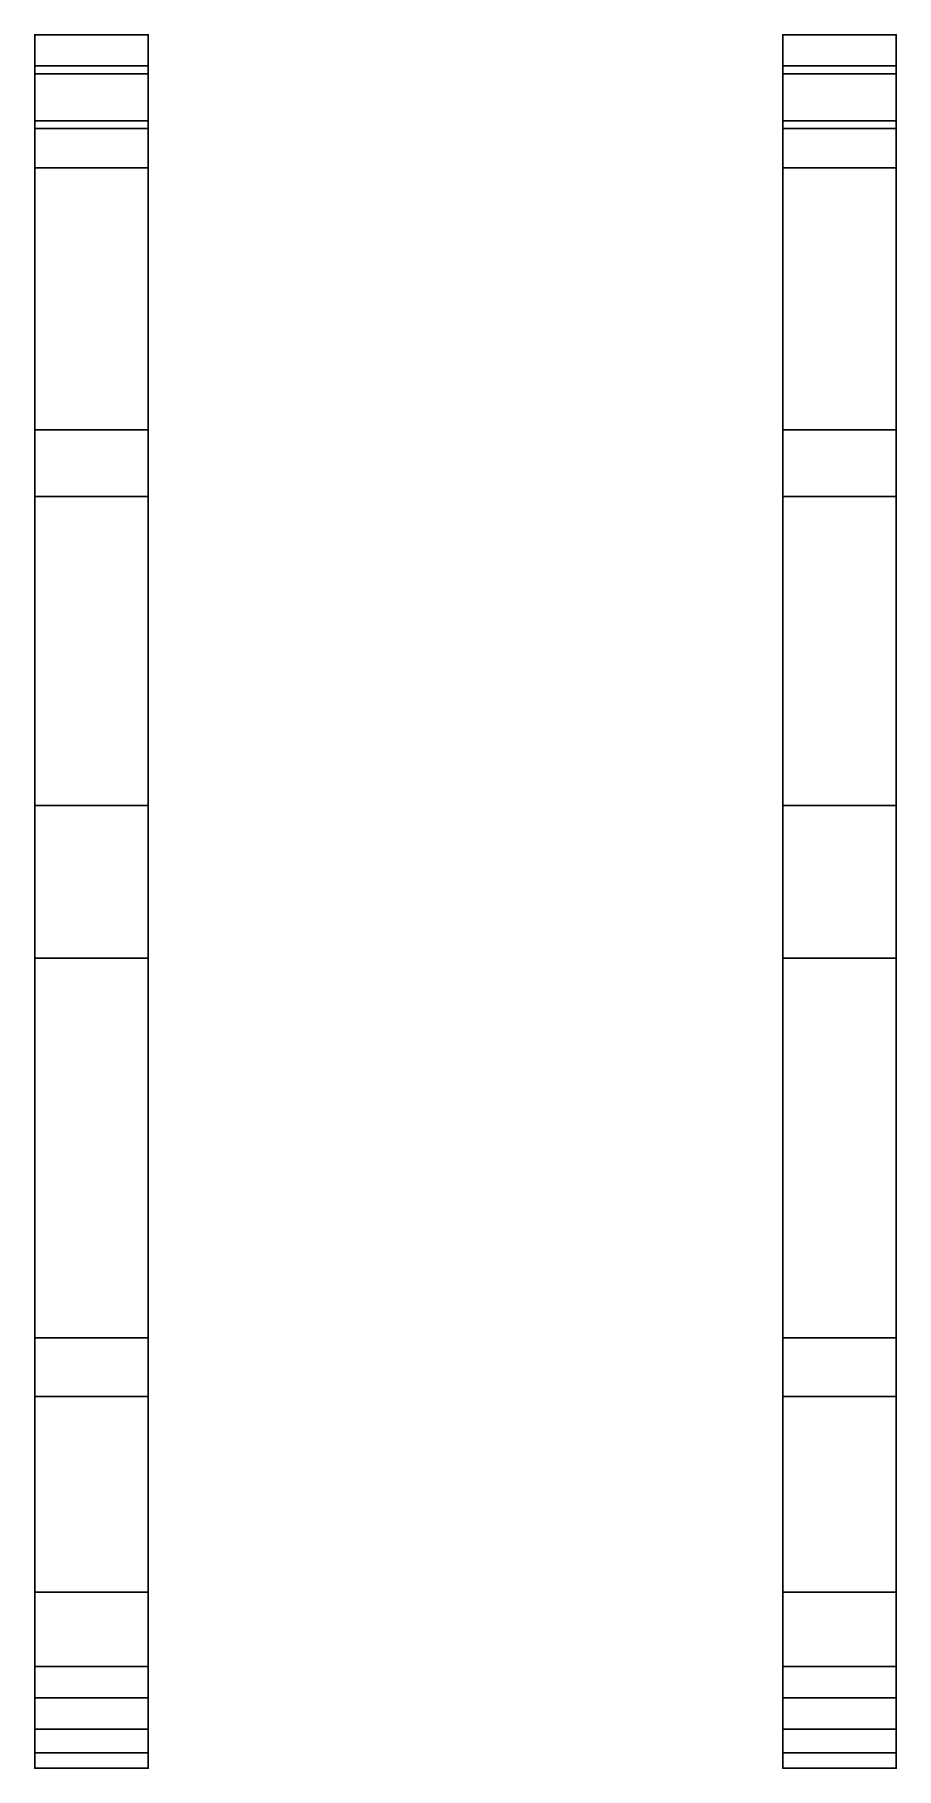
# Model space of a CAD drawing. Extents: x -1.1 to 1.1, y -2.19 to 2.24.
import ezdxf

# ---------------------------------------------------------------- set-up
doc = ezdxf.new("R2010")
doc.units = 0
doc.layers.add('TRACKS', color=3, linetype='CONTINUOUS')

msp = doc.modelspace()

# ---------------------------------------------------------------- linework, layer by layer
at = {"layer": 'TRACKS'}
for points in [[(-0.81, 2.24, 0.55), (-0.81, 2.16, 0.39), (-1.1, 2.16, 0.39), (-1.1, 2.24, 0.55)], [(-1.1, 2.24, 0.55), (-1.1, 2.16, 0.39), (-0.81, 2.16, 0.39), (-0.81, 2.24, 0.55)], [(-0.81, 2.14, 0.9), (-0.81, 2.24, 0.74), (-1.1, 2.24, 0.74), (-1.1, 2.14, 0.9)], [(-1.1, 2.14, 0.9), (-1.1, 2.24, 0.74), (-0.81, 2.24, 0.74), (-0.81, 2.14, 0.9)], [(-1.1, 2.24, 0.74), (-1.1, 2.24, 0.55), (-0.81, 2.24, 0.55), (-0.81, 2.24, 0.74)], [(-0.81, 2.24, 0.74), (-0.81, 2.24, 0.55), (-1.1, 2.24, 0.55), (-1.1, 2.24, 0.74)], [(0.81, 2.14, 0.9), (0.81, 2.24, 0.74), (1.1, 2.24, 0.74), (1.1, 2.14, 0.9)], [(1.1, 2.14, 0.9), (1.1, 2.24, 0.74), (0.81, 2.24, 0.74), (0.81, 2.14, 0.9)], [(1.1, 2.24, 0.74), (1.1, 2.24, 0.55), (0.81, 2.24, 0.55), (0.81, 2.24, 0.74)], [(0.81, 2.24, 0.74), (0.81, 2.24, 0.55), (1.1, 2.24, 0.55), (1.1, 2.24, 0.74)], [(1.1, 2.24, 0.55), (1.1, 2.16, 0.39), (0.81, 2.16, 0.39), (0.81, 2.24, 0.55)], [(0.81, 2.24, 0.55), (0.81, 2.16, 0.39), (1.1, 2.16, 0.39), (1.1, 2.24, 0.55)], [(-1.1, 2.16, 0.39), (-1.1, 2.02, 0.27), (-0.81, 2.02, 0.27), (-0.81, 2.16, 0.39)], [(-0.81, 2.16, 0.39), (-0.81, 2.02, 0.27), (-1.1, 2.02, 0.27), (-1.1, 2.16, 0.39)], [(-0.81, 2, 0.99), (-0.81, 2.14, 0.9), (-1.1, 2.14, 0.9), (-1.1, 2, 0.99)], [(-1.1, 2, 0.99), (-1.1, 2.14, 0.9), (-0.81, 2.14, 0.9), (-0.81, 2, 0.99)], [(0.81, 2.16, 0.39), (0.81, 2.02, 0.27), (1.1, 2.02, 0.27), (1.1, 2.16, 0.39)], [(1.1, 2.16, 0.39), (1.1, 2.02, 0.27), (0.81, 2.02, 0.27), (0.81, 2.16, 0.39)], [(1.1, 2, 0.99), (1.1, 2.14, 0.9), (0.81, 2.14, 0.9), (0.81, 2, 0.99)], [(0.81, 2, 0.99), (0.81, 2.14, 0.9), (1.1, 2.14, 0.9), (1.1, 2, 0.99)], [(-0.81, 2.02, 0.27), (-0.81, 1.23), (-1.1, 1.23), (-1.1, 2.02, 0.27)], [(-1.1, 2.02, 0.27), (-1.1, 1.23), (-0.81, 1.23), (-0.81, 2.02, 0.27)], [(-1.1, 1.9, 1.01), (-1.1, 2, 0.99), (-0.81, 2, 0.99), (-0.81, 1.9, 1.01)], [(-0.81, 1.9, 1.01), (-0.81, 2, 0.99), (-1.1, 2, 0.99), (-1.1, 1.9, 1.01)], [(1.1, 2.02, 0.27), (1.1, 1.23), (0.81, 1.23), (0.81, 2.02, 0.27)], [(0.81, 2.02, 0.27), (0.81, 1.23), (1.1, 1.23), (1.1, 2.02, 0.27)], [(0.81, 1.9, 1.01), (0.81, 2, 0.99), (1.1, 2, 0.99), (1.1, 1.9, 1.01)], [(1.1, 1.9, 1.01), (1.1, 2, 0.99), (0.81, 2, 0.99), (0.81, 1.9, 1.01)], [(-0.81, 1.06, 0.98), (-0.81, 1.9, 1.01), (-1.1, 1.9, 1.01), (-1.1, 1.06, 0.98)], [(-1.1, 1.06, 0.98), (-1.1, 1.9, 1.01), (-0.81, 1.9, 1.01), (-0.81, 1.06, 0.98)], [(1.1, 1.06, 0.98), (1.1, 1.9, 1.01), (0.81, 1.9, 1.01), (0.81, 1.06, 0.98)], [(0.81, 1.06, 0.98), (0.81, 1.9, 1.01), (1.1, 1.9, 1.01), (1.1, 1.06, 0.98)], [(-1.1, 1.23), (-1.1, -1.24), (-0.81, -1.24), (-0.81, 1.23)], [(-0.81, 1.23), (-0.81, -1.24), (-1.1, -1.24), (-1.1, 1.23)], [(0.81, 1.23), (0.81, -1.24), (1.1, -1.24), (1.1, 1.23)], [(1.1, 1.23), (1.1, -1.24), (0.81, -1.24), (0.81, 1.23)], [(-1.1, 0.27, 0.97), (-1.1, 1.06, 0.98), (-0.81, 1.06, 0.98), (-0.81, 0.27, 0.97)], [(-0.81, 0.27, 0.97), (-0.81, 1.06, 0.98), (-1.1, 1.06, 0.98), (-1.1, 0.27, 0.97)], [(0.81, 0.27, 0.97), (0.81, 1.06, 0.98), (1.1, 1.06, 0.98), (1.1, 0.27, 0.97)], [(1.1, 0.27, 0.97), (1.1, 1.06, 0.98), (0.81, 1.06, 0.98), (0.81, 0.27, 0.97)], [(-0.81, -0.12, 0.95), (-0.81, 0.27, 0.97), (-1.1, 0.27, 0.97), (-1.1, -0.12, 0.95)], [(-1.1, -0.12, 0.95), (-1.1, 0.27, 0.97), (-0.81, 0.27, 0.97), (-0.81, -0.12, 0.95)], [(1.1, -0.12, 0.95), (1.1, 0.27, 0.97), (0.81, 0.27, 0.97), (0.81, -0.12, 0.95)], [(0.81, -0.12, 0.95), (0.81, 0.27, 0.97), (1.1, 0.27, 0.97), (1.1, -0.12, 0.95)], [(-1.1, -1.09, 0.95), (-1.1, -0.12, 0.95), (-0.81, -0.12, 0.95), (-0.81, -1.09, 0.95)], [(-0.81, -1.09, 0.95), (-0.81, -0.12, 0.95), (-1.1, -0.12, 0.95), (-1.1, -1.09, 0.95)], [(0.81, -1.09, 0.95), (0.81, -0.12, 0.95), (1.1, -0.12, 0.95), (1.1, -1.09, 0.95)], [(1.1, -1.09, 0.95), (1.1, -0.12, 0.95), (0.81, -0.12, 0.95), (0.81, -1.09, 0.95)], [(-0.81, -1.74, 0.88), (-0.81, -1.09, 0.95), (-1.1, -1.09, 0.95), (-1.1, -1.74, 0.88)], [(-1.1, -1.74, 0.88), (-1.1, -1.09, 0.95), (-0.81, -1.09, 0.95), (-0.81, -1.74, 0.88)], [(1.1, -1.74, 0.88), (1.1, -1.09, 0.95), (0.81, -1.09, 0.95), (0.81, -1.74, 0.88)], [(0.81, -1.74, 0.88), (0.81, -1.09, 0.95), (1.1, -1.09, 0.95), (1.1, -1.74, 0.88)], [(-0.81, -1.24), (-0.81, -2.01, 0.24), (-1.1, -2.01, 0.24), (-1.1, -1.24)], [(-1.1, -1.24), (-1.1, -2.01, 0.24), (-0.81, -2.01, 0.24), (-0.81, -1.24)], [(1.1, -1.24), (1.1, -2.01, 0.24), (0.81, -2.01, 0.24), (0.81, -1.24)], [(0.81, -1.24), (0.81, -2.01, 0.24), (1.1, -2.01, 0.24), (1.1, -1.24)], [(-1.1, -1.93, 0.88), (-1.1, -1.74, 0.88), (-0.81, -1.74, 0.88), (-0.81, -1.93, 0.88)], [(-0.81, -1.93, 0.88), (-0.81, -1.74, 0.88), (-1.1, -1.74, 0.88), (-1.1, -1.93, 0.88)], [(0.81, -1.93, 0.88), (0.81, -1.74, 0.88), (1.1, -1.74, 0.88), (1.1, -1.93, 0.88)], [(1.1, -1.93, 0.88), (1.1, -1.74, 0.88), (0.81, -1.74, 0.88), (0.81, -1.93, 0.88)], [(-0.81, -2.09, 0.81), (-0.81, -1.93, 0.88), (-1.1, -1.93, 0.88), (-1.1, -2.09, 0.81)], [(-1.1, -2.09, 0.81), (-1.1, -1.93, 0.88), (-0.81, -1.93, 0.88), (-0.81, -2.09, 0.81)], [(1.1, -2.09, 0.81), (1.1, -1.93, 0.88), (0.81, -1.93, 0.88), (0.81, -2.09, 0.81)], [(0.81, -2.09, 0.81), (0.81, -1.93, 0.88), (1.1, -1.93, 0.88), (1.1, -2.09, 0.81)], [(-0.81, -2.01, 0.24), (-0.81, -2.15, 0.35), (-1.1, -2.15, 0.35), (-1.1, -2.01, 0.24)], [(-1.1, -2.01, 0.24), (-1.1, -2.15, 0.35), (-0.81, -2.15, 0.35), (-0.81, -2.01, 0.24)], [(1.1, -2.01, 0.24), (1.1, -2.15, 0.35), (0.81, -2.15, 0.35), (0.81, -2.01, 0.24)], [(0.81, -2.01, 0.24), (0.81, -2.15, 0.35), (1.1, -2.15, 0.35), (1.1, -2.01, 0.24)], [(-1.1, -2.19, 0.64), (-1.1, -2.09, 0.81), (-0.81, -2.09, 0.81), (-0.81, -2.19, 0.64)], [(-0.81, -2.19, 0.64), (-0.81, -2.09, 0.81), (-1.1, -2.09, 0.81), (-1.1, -2.19, 0.64)], [(0.81, -2.19, 0.64), (0.81, -2.09, 0.81), (1.1, -2.09, 0.81), (1.1, -2.19, 0.64)], [(1.1, -2.19, 0.64), (1.1, -2.09, 0.81), (0.81, -2.09, 0.81), (0.81, -2.19, 0.64)], [(-1.1, -2.15, 0.35), (-1.1, -2.19, 0.47), (-0.81, -2.19, 0.47), (-0.81, -2.15, 0.35)], [(-0.81, -2.15, 0.35), (-0.81, -2.19, 0.47), (-1.1, -2.19, 0.47), (-1.1, -2.15, 0.35)], [(0.81, -2.15, 0.35), (0.81, -2.19, 0.47), (1.1, -2.19, 0.47), (1.1, -2.15, 0.35)], [(1.1, -2.15, 0.35), (1.1, -2.19, 0.47), (0.81, -2.19, 0.47), (0.81, -2.15, 0.35)], [(-0.81, -2.19, 0.47), (-0.81, -2.19, 0.64), (-1.1, -2.19, 0.64), (-1.1, -2.19, 0.47)], [(-1.1, -2.19, 0.47), (-1.1, -2.19, 0.64), (-0.81, -2.19, 0.64), (-0.81, -2.19, 0.47)], [(1.1, -2.19, 0.47), (1.1, -2.19, 0.64), (0.81, -2.19, 0.64), (0.81, -2.19, 0.47)], [(0.81, -2.19, 0.47), (0.81, -2.19, 0.64), (1.1, -2.19, 0.64), (1.1, -2.19, 0.47)]]:
    msp.add_3dface(points, dxfattribs=at)

doc.saveas('drawing.dxf')
